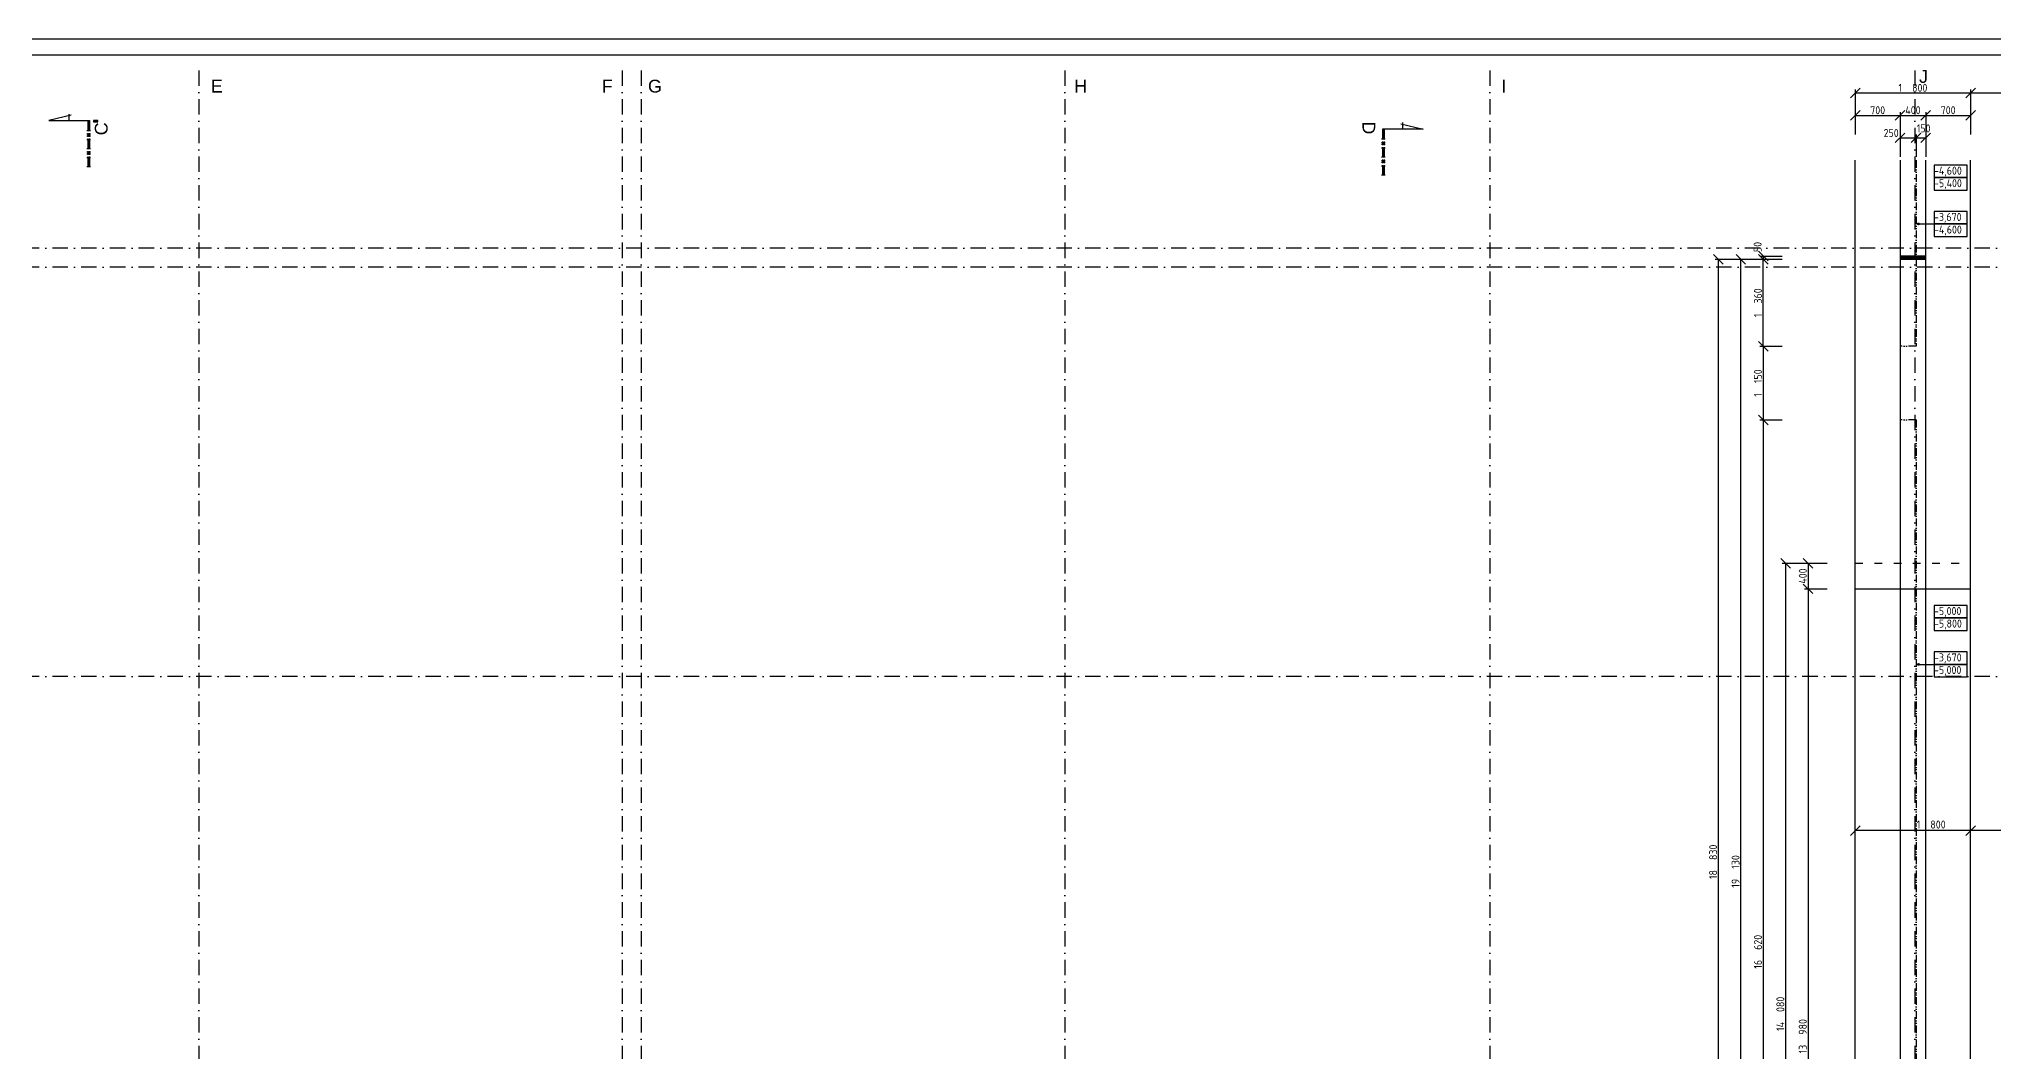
# Model space of a CAD drawing. Extents: x 4511820 to 5180432, y -1526536 to -944957.
# Drawn here: x 4998168 to 5028706, y -1478843 to -1463019 of the extents above; entities that cross this region are included whole.
import ezdxf

# ---------------------------------------------------------------- set-up
doc = ezdxf.new("R2010")
doc.units = 0
doc.header["$MEASUREMENT"] = 0
for name, pattern in [('ACAD_ISO03W100', [30, 12, -18]), ('ACAD_ISO12W100', [22, 12, -3, 0.5, -3, 0.5, -3]), ('BODKOCIARKOVANA_3', [5.6, 3, -1.3, 0, -1.3])]:
    doc.linetypes.add(name, pattern=pattern)
doc.layers.get('0').update_dxf_attribs({"linetype": 'CONTINUOUS'})
doc.layers.get('Defpoints').update_dxf_attribs({"color": 61, "linetype": 'CONTINUOUS'})
for name, color, linetype in [('KÓTY', 4, 'CONTINUOUS'), ('MÚRY', 1, 'CONTINUOUS'), ('osi', 253, 'CONTINUOUS'), ('TENKÁ', 7, 'CONTINUOUS'), ('ŠRAFY', 82, 'CONTINUOUS')]:
    doc.layers.add(name, color=color, linetype=linetype)
doc.styles.add('styl1', font='arial.ttf')
doc.styles.add('STYLE1', font='isocp.shx')
doc.dimstyles.new('STANDARD-50', dxfattribs={"dimtxt": 125, "dimasz": 150, "dimexe": 10, "dimexo": 200, "dimgap": 20, "dimtad": 1, "dimdsep": 46, "dimlunit": 6, "dimtxsty": 'STYLE1', "dimblk1": 'OBLIQUE', "dimblk2": 'OBLIQUE', "dimsah": 1, "dimcen": 2.5, "dimse1": 1, "dimse2": 1, "dimadec": 0, "dimazin": 0, "dimtfac": 1, "dimtmove": 1, "dimatfit": 3, "dimldrblk": 'OBLIQUE', "dimfxl": 1, "dimtolj": 1, "dimtzin": 0, "dimarcsym": 0})

# ---------------------------------------------------------------- blocks, each defined once
blk = doc.blocks.new('_OBLIQUE')
at = {"color": 0, "linetype": 'ByBlock'}
blk.add_line((-0.5, -0.5), (0.5, 0.5), dxfattribs=at)
blk = doc.blocks.new('*D43226')
at = {"layer": 'Defpoints', "color": 0}
for p in [(5026774, -1467818), (5025103, -1468968), (5026774, -1468968)]:
    blk.add_point(p, dxfattribs=at)
at = {"layer": 'KÓTY', "color": 0, "lineweight": -2}
blk.add_line((5025103, -1467818), (5025103, -1468968), dxfattribs=at)
at = {"layer": 'KÓTY', "color": 0, "linetype": 'ByBlock', "lineweight": -2, "xscale": 150, "yscale": 150, "zscale": 150}
for p, rotation in [((5025103, -1467818), 90), ((5025103, -1468968), 270)]:
    blk.add_blockref('_OBLIQUE', p, dxfattribs=dict(at, rotation=rotation))
at = {"layer": 'KÓTY', "color": 0, "insert": (5025020, -1468393), "char_height": 125, "attachment_point": 5, "rotation": 90, "style": 'STYLE1'}
blk.add_mtext('\\A1;1ﾠ150', dxfattribs=at)
blk = doc.blocks.new('*D43228')
at = {"layer": 'Defpoints', "color": 0}
for p in [(5025103, -1466458), (5027474, -1466458), (5027474, -1467818)]:
    blk.add_point(p, dxfattribs=at)
at = {"layer": 'KÓTY', "color": 0, "lineweight": -2}
blk.add_line((5025103, -1467818), (5025103, -1466458), dxfattribs=at)
at = {"layer": 'KÓTY', "color": 0, "linetype": 'ByBlock', "lineweight": -2, "xscale": 150, "yscale": 150, "zscale": 150}
for p, rotation in [((5025103, -1466458), 90), ((5025103, -1467818), 270)]:
    blk.add_blockref('_OBLIQUE', p, dxfattribs=dict(at, rotation=rotation))
at = {"layer": 'KÓTY', "color": 0, "insert": (5025020, -1467138), "char_height": 125, "attachment_point": 5, "rotation": 90, "style": 'STYLE1'}
blk.add_mtext('\\A1;1ﾠ360', dxfattribs=at)
blk = doc.blocks.new('*D43229')
at = {"layer": 'Defpoints', "color": 0}
for p in [(5027474, -1466408), (5025103, -1466458), (5027474, -1466458)]:
    blk.add_point(p, dxfattribs=at)
at = {"layer": 'KÓTY', "color": 0, "lineweight": -2}
blk.add_line((5025103, -1466408), (5025103, -1466458), dxfattribs=at)
at = {"layer": 'KÓTY', "color": 0, "linetype": 'ByBlock', "lineweight": -2, "xscale": 150, "yscale": 150, "zscale": 150}
for p, rotation in [((5025103, -1466408), 90), ((5025103, -1466458), 270)]:
    blk.add_blockref('_OBLIQUE', p, dxfattribs=dict(at, rotation=rotation))
at = {"layer": 'KÓTY', "color": 0, "insert": (5025014.5, -1466266.5), "char_height": 125, "attachment_point": 5, "rotation": 90, "style": 'STYLE1'}
blk.add_mtext('\\A1;50', dxfattribs=at)
blk = doc.blocks.new('*D43230')
at = {"layer": 'Defpoints', "color": 0}
for p in [(5027474, -1468968), (5025103, -1485588), (5027474, -1485588)]:
    blk.add_point(p, dxfattribs=at)
at = {"layer": 'KÓTY', "color": 0, "lineweight": -2}
blk.add_line((5025103, -1468968), (5025103, -1485588), dxfattribs=at)
at = {"layer": 'KÓTY', "color": 0, "linetype": 'ByBlock', "lineweight": -2, "xscale": 150, "yscale": 150, "zscale": 150}
for p, rotation in [((5025103, -1468968), 90), ((5025103, -1485588), 270)]:
    blk.add_blockref('_OBLIQUE', p, dxfattribs=dict(at, rotation=rotation))
at = {"layer": 'KÓTY', "color": 0, "insert": (5025020, -1477278), "char_height": 125, "attachment_point": 5, "rotation": 90, "style": 'STYLE1'}
blk.add_mtext('\\A1;16ﾠ620', dxfattribs=at)
blk = doc.blocks.new('*D43231')
at = {"layer": 'Defpoints', "color": 0}
for p in [(5024753, -1466458), (5027474, -1466458), (5027474, -1485588)]:
    blk.add_point(p, dxfattribs=at)
at = {"layer": 'KÓTY', "color": 0, "lineweight": -2}
blk.add_line((5024753, -1485588), (5024753, -1466458), dxfattribs=at)
at = {"layer": 'KÓTY', "color": 0, "linetype": 'ByBlock', "lineweight": -2, "xscale": 150, "yscale": 150, "zscale": 150}
for p, rotation in [((5024753, -1466458), 90), ((5024753, -1485588), 270)]:
    blk.add_blockref('_OBLIQUE', p, dxfattribs=dict(at, rotation=rotation))
at = {"layer": 'KÓTY', "color": 0, "insert": (5024670, -1476023), "char_height": 125, "attachment_point": 5, "rotation": 90, "style": 'STYLE1'}
blk.add_mtext('\\A1;19ﾠ130', dxfattribs=at)
blk = doc.blocks.new('*D43232')
at = {"layer": 'Defpoints', "color": 0}
for p in [(5024403, -1466458), (5027474, -1466458), (5026774, -1485288)]:
    blk.add_point(p, dxfattribs=at)
at = {"layer": 'KÓTY', "color": 0, "lineweight": -2}
blk.add_line((5024403, -1485288), (5024403, -1466458), dxfattribs=at)
at = {"layer": 'KÓTY', "color": 0, "linetype": 'ByBlock', "lineweight": -2, "xscale": 150, "yscale": 150, "zscale": 150}
for p, rotation in [((5024403, -1466458), 90), ((5024403, -1485288), 270)]:
    blk.add_blockref('_OBLIQUE', p, dxfattribs=dict(at, rotation=rotation))
at = {"layer": 'KÓTY', "color": 0, "insert": (5024320, -1475873), "char_height": 125, "attachment_point": 5, "rotation": 90, "style": 'STYLE1'}
blk.add_mtext('\\A1;18ﾠ830', dxfattribs=at)
blk = doc.blocks.new('*D43339')
at = {"layer": 'Defpoints', "color": 0}
for p in [(5028341, -1463862), (5028341, -1465171), (5030906, -1465171)]:
    blk.add_point(p, dxfattribs=at)
at = {"layer": 'KÓTY', "color": 0, "lineweight": -2}
blk.add_line((5030906, -1463862), (5028341, -1463862), dxfattribs=at)
at = {"layer": 'KÓTY', "color": 0, "linetype": 'ByBlock', "lineweight": -2, "xscale": 150, "yscale": 150, "zscale": 150, "rotation": 180}
blk.add_blockref('_OBLIQUE', (5028341, -1463862), dxfattribs=at)
at = {"layer": 'KÓTY', "color": 0, "linetype": 'ByBlock', "lineweight": -2, "xscale": 150, "yscale": 150, "zscale": 150}
blk.add_blockref('_OBLIQUE', (5030906, -1463862), dxfattribs=at)
at = {"layer": 'KÓTY', "color": 0, "insert": (5029623, -1463780), "char_height": 125, "attachment_point": 5, "style": 'STYLE1'}
blk.add_mtext('\\A1;2ﾠ565', dxfattribs=at)
blk = doc.blocks.new('*D43341')
at = {"layer": 'Defpoints', "color": 0}
for p in [(5026541, -1463862), (5026541, -1464991), (5028341, -1464991)]:
    blk.add_point(p, dxfattribs=at)
at = {"layer": 'KÓTY', "color": 0, "lineweight": -2}
blk.add_line((5028341, -1463862), (5026541, -1463862), dxfattribs=at)
at = {"layer": 'KÓTY', "color": 0, "linetype": 'ByBlock', "lineweight": -2, "xscale": 150, "yscale": 150, "zscale": 150, "rotation": 180}
blk.add_blockref('_OBLIQUE', (5026541, -1463862), dxfattribs=at)
at = {"layer": 'KÓTY', "color": 0, "linetype": 'ByBlock', "lineweight": -2, "xscale": 150, "yscale": 150, "zscale": 150}
blk.add_blockref('_OBLIQUE', (5028341, -1463862), dxfattribs=at)
at = {"layer": 'KÓTY', "color": 0, "insert": (5027441, -1463780), "char_height": 125, "attachment_point": 5, "style": 'STYLE1'}
blk.add_mtext('\\A1;1ﾠ800', dxfattribs=at)
blk = doc.blocks.new('*D43358')
at = {"layer": 'Defpoints', "color": 0}
for p in [(5027241, -1464212), (5026541, -1464911), (5027241, -1464911)]:
    blk.add_point(p, dxfattribs=at)
at = {"layer": 'KÓTY', "color": 0, "lineweight": -2}
blk.add_line((5026541, -1464212), (5027241, -1464212), dxfattribs=at)
at = {"layer": 'KÓTY', "color": 0, "linetype": 'ByBlock', "lineweight": -2, "xscale": 150, "yscale": 150, "zscale": 150, "rotation": 180}
blk.add_blockref('_OBLIQUE', (5026541, -1464212), dxfattribs=at)
at = {"layer": 'KÓTY', "color": 0, "linetype": 'ByBlock', "lineweight": -2, "xscale": 150, "yscale": 150, "zscale": 150}
blk.add_blockref('_OBLIQUE', (5027241, -1464212), dxfattribs=at)
at = {"layer": 'KÓTY', "color": 0, "insert": (5026891, -1464130), "char_height": 125, "attachment_point": 5, "style": 'STYLE1'}
blk.add_mtext('\\A1;700', dxfattribs=at)
blk = doc.blocks.new('*D43359')
at = {"layer": 'Defpoints', "color": 0}
for p in [(5027641, -1464212), (5027241, -1464911), (5027641, -1464911)]:
    blk.add_point(p, dxfattribs=at)
at = {"layer": 'KÓTY', "color": 0, "lineweight": -2}
blk.add_line((5027241, -1464212), (5027641, -1464212), dxfattribs=at)
at = {"layer": 'KÓTY', "color": 0, "linetype": 'ByBlock', "lineweight": -2, "xscale": 150, "yscale": 150, "zscale": 150, "rotation": 180}
blk.add_blockref('_OBLIQUE', (5027241, -1464212), dxfattribs=at)
at = {"layer": 'KÓTY', "color": 0, "linetype": 'ByBlock', "lineweight": -2, "xscale": 150, "yscale": 150, "zscale": 150}
blk.add_blockref('_OBLIQUE', (5027641, -1464212), dxfattribs=at)
at = {"layer": 'KÓTY', "color": 0, "insert": (5027441, -1464130), "char_height": 125, "attachment_point": 5, "style": 'STYLE1'}
blk.add_mtext('\\A1;400', dxfattribs=at)
blk = doc.blocks.new('*D43360')
at = {"layer": 'Defpoints', "color": 0}
for p in [(5028341, -1464212), (5027641, -1464911), (5028341, -1464911)]:
    blk.add_point(p, dxfattribs=at)
at = {"layer": 'KÓTY', "color": 0, "lineweight": -2}
blk.add_line((5027641, -1464212), (5028341, -1464212), dxfattribs=at)
at = {"layer": 'KÓTY', "color": 0, "linetype": 'ByBlock', "lineweight": -2, "xscale": 150, "yscale": 150, "zscale": 150, "rotation": 180}
blk.add_blockref('_OBLIQUE', (5027641, -1464212), dxfattribs=at)
at = {"layer": 'KÓTY', "color": 0, "linetype": 'ByBlock', "lineweight": -2, "xscale": 150, "yscale": 150, "zscale": 150}
blk.add_blockref('_OBLIQUE', (5028341, -1464212), dxfattribs=at)
at = {"layer": 'KÓTY', "color": 0, "insert": (5027991, -1464130), "char_height": 125, "attachment_point": 5, "style": 'STYLE1'}
blk.add_mtext('\\A1;700', dxfattribs=at)
blk = doc.blocks.new('*D43361')
at = {"layer": 'Defpoints', "color": 0}
for p in [(5027491, -1464562), (5027241, -1464911), (5027491, -1464911)]:
    blk.add_point(p, dxfattribs=at)
at = {"layer": 'KÓTY', "color": 0, "lineweight": -2}
blk.add_line((5027241, -1464562), (5027491, -1464562), dxfattribs=at)
at = {"layer": 'KÓTY', "color": 0, "linetype": 'ByBlock', "lineweight": -2, "xscale": 150, "yscale": 150, "zscale": 150, "rotation": 180}
blk.add_blockref('_OBLIQUE', (5027241, -1464562), dxfattribs=at)
at = {"layer": 'KÓTY', "color": 0, "linetype": 'ByBlock', "lineweight": -2, "xscale": 150, "yscale": 150, "zscale": 150}
blk.add_blockref('_OBLIQUE', (5027491, -1464562), dxfattribs=at)
at = {"layer": 'KÓTY', "color": 0, "insert": (5027101, -1464486), "char_height": 125, "attachment_point": 5, "style": 'STYLE1'}
blk.add_mtext('\\A1;250', dxfattribs=at)
blk = doc.blocks.new('*D43362')
at = {"layer": 'Defpoints', "color": 0}
for p in [(5027641, -1464562), (5027491, -1464911), (5027641, -1464911)]:
    blk.add_point(p, dxfattribs=at)
at = {"layer": 'KÓTY', "color": 0, "lineweight": -2}
blk.add_line((5027491, -1464562), (5027641, -1464562), dxfattribs=at)
at = {"layer": 'KÓTY', "color": 0, "linetype": 'ByBlock', "lineweight": -2, "xscale": 150, "yscale": 150, "zscale": 150, "rotation": 180}
blk.add_blockref('_OBLIQUE', (5027491, -1464562), dxfattribs=at)
at = {"layer": 'KÓTY', "color": 0, "linetype": 'ByBlock', "lineweight": -2, "xscale": 150, "yscale": 150, "zscale": 150}
blk.add_blockref('_OBLIQUE', (5027641, -1464562), dxfattribs=at)
at = {"layer": 'KÓTY', "color": 0, "insert": (5027608, -1464414), "char_height": 125, "attachment_point": 5, "style": 'STYLE1'}
blk.add_mtext('\\A1;150', dxfattribs=at)
blk = doc.blocks.new('*D43416')
at = {"layer": 'Defpoints', "color": 0}
for p in [(5028341, -1474021), (5030906, -1474021), (5028341, -1475386)]:
    blk.add_point(p, dxfattribs=at)
at = {"layer": 'KÓTY', "color": 0, "lineweight": -2}
blk.add_line((5030906, -1475386), (5028341, -1475386), dxfattribs=at)
at = {"layer": 'KÓTY', "color": 0, "linetype": 'ByBlock', "lineweight": -2, "xscale": 150, "yscale": 150, "zscale": 150, "rotation": 180}
blk.add_blockref('_OBLIQUE', (5028341, -1475386), dxfattribs=at)
at = {"layer": 'KÓTY', "color": 0, "linetype": 'ByBlock', "lineweight": -2, "xscale": 150, "yscale": 150, "zscale": 150}
blk.add_blockref('_OBLIQUE', (5030906, -1475386), dxfattribs=at)
at = {"layer": 'KÓTY', "color": 0, "insert": (5029609, -1475290), "char_height": 125, "attachment_point": 5, "style": 'STYLE1'}
blk.add_mtext('\\A1;2ﾠ565', dxfattribs=at)
blk = doc.blocks.new('*D43417')
at = {"layer": 'Defpoints', "color": 0}
for p in [(5026541, -1472821), (5028341, -1472821), (5026541, -1475386)]:
    blk.add_point(p, dxfattribs=at)
at = {"layer": 'KÓTY', "color": 0, "lineweight": -2}
blk.add_line((5028341, -1475386), (5026541, -1475386), dxfattribs=at)
at = {"layer": 'KÓTY', "color": 0, "linetype": 'ByBlock', "lineweight": -2, "xscale": 150, "yscale": 150, "zscale": 150, "rotation": 180}
blk.add_blockref('_OBLIQUE', (5026541, -1475386), dxfattribs=at)
at = {"layer": 'KÓTY', "color": 0, "linetype": 'ByBlock', "lineweight": -2, "xscale": 150, "yscale": 150, "zscale": 150}
blk.add_blockref('_OBLIQUE', (5028341, -1475386), dxfattribs=at)
at = {"layer": 'KÓTY', "color": 0, "insert": (5027726, -1475291), "char_height": 125, "attachment_point": 5, "style": 'STYLE1'}
blk.add_mtext('\\A1;1ﾠ800', dxfattribs=at)
blk = doc.blocks.new('*D43557')
at = {"layer": 'Defpoints', "color": 0}
for p in [(5026774, -1471208), (5025453, -1485288), (5026774, -1485288)]:
    blk.add_point(p, dxfattribs=at)
at = {"layer": 'KÓTY', "color": 0, "lineweight": -2}
blk.add_line((5025453, -1471208), (5025453, -1485288), dxfattribs=at)
at = {"layer": 'KÓTY', "color": 0, "linetype": 'ByBlock', "lineweight": -2, "xscale": 150, "yscale": 150, "zscale": 150}
for p, rotation in [((5025453, -1471208), 90), ((5025453, -1485288), 270)]:
    blk.add_blockref('_OBLIQUE', p, dxfattribs=dict(at, rotation=rotation))
at = {"layer": 'KÓTY', "color": 0, "insert": (5025370, -1478248), "char_height": 125, "attachment_point": 5, "rotation": 90, "style": 'STYLE1'}
blk.add_mtext('\\A1;14ﾠ080', dxfattribs=at)
blk = doc.blocks.new('*D43558')
at = {"layer": 'Defpoints', "color": 0}
for p in [(5026774, -1471608), (5025803, -1485588), (5026774, -1485588)]:
    blk.add_point(p, dxfattribs=at)
at = {"layer": 'KÓTY', "color": 0, "lineweight": -2}
blk.add_line((5025803, -1471608), (5025803, -1485588), dxfattribs=at)
at = {"layer": 'KÓTY', "color": 0, "linetype": 'ByBlock', "lineweight": -2, "xscale": 150, "yscale": 150, "zscale": 150}
for p, rotation in [((5025803, -1471608), 90), ((5025803, -1485588), 270)]:
    blk.add_blockref('_OBLIQUE', p, dxfattribs=dict(at, rotation=rotation))
at = {"layer": 'KÓTY', "color": 0, "insert": (5025720, -1478598), "char_height": 125, "attachment_point": 5, "rotation": 90, "style": 'STYLE1'}
blk.add_mtext('\\A1;13ﾠ980', dxfattribs=at)
blk = doc.blocks.new('*D43565')
at = {"layer": 'Defpoints', "color": 0}
for p in [(5026774, -1471208), (5025803, -1471608), (5026774, -1471608)]:
    blk.add_point(p, dxfattribs=at)
at = {"layer": 'KÓTY', "color": 0, "lineweight": -2}
blk.add_line((5025803, -1471208), (5025803, -1471608), dxfattribs=at)
at = {"layer": 'KÓTY', "color": 0, "linetype": 'ByBlock', "lineweight": -2, "xscale": 150, "yscale": 150, "zscale": 150}
for p, rotation in [((5025803, -1471208), 90), ((5025803, -1471608), 270)]:
    blk.add_blockref('_OBLIQUE', p, dxfattribs=dict(at, rotation=rotation))
at = {"layer": 'KÓTY', "color": 0, "insert": (5025720.5, -1471408), "char_height": 125, "attachment_point": 5, "rotation": 90, "style": 'STYLE1'}
blk.add_mtext('\\A1;400', dxfattribs=at)

msp = doc.modelspace()

# ---------------------------------------------------------------- hatches: boundary and pattern name
at = {"layer": 'KÓTY', "ltscale": 0.25}
for points in [[(5027530.5, -1465922.25, -1), (5027530.5, -1465892.25, -1)], [(5027530.5, -1472802.75, -1), (5027530.5, -1472772.75, -1)]]:
    msp.add_hatch(color=256, dxfattribs=at).paths.add_polyline_path(points)
at = {"layer": 'TENKÁ'}
h = msp.add_hatch(color=256, dxfattribs=at)
h.dxf.hatch_style = 1
h.paths.add_polyline_path([(4998955.125, -1464446.491), (4998955.125, -1464292.866), (4998929.25, -1464292.866), (4998929.25, -1464446.491)])
h = msp.add_hatch(color=256, dxfattribs=at)
h.dxf.hatch_style = 1
h.paths.add_polyline_path([(4998955.125, -1464446.491), (4998955.125, -1464292.866), (4998929.25, -1464292.866), (4998929.25, -1464446.491)])
h = msp.add_hatch(color=256, dxfattribs=at)
h.dxf.hatch_style = 1
h.paths.add_polyline_path([(4999020, -1464312.241), (4999083.625, -1464312.241), (4999083.625, -1464288.616), (4999020, -1464288.616)])
h = msp.add_hatch(color=256, dxfattribs=at)
h.dxf.hatch_style = 1
h.paths.add_polyline_path([(4999020, -1464312.241), (4999083.625, -1464312.241), (4999083.625, -1464288.616), (4999020, -1464288.616)])
h = msp.add_hatch(color=256, dxfattribs=at)
h.dxf.hatch_style = 1
h.paths.add_polyline_path([(4998955.125, -1464501.366), (4998929.25, -1464501.366), (4998929.25, -1464531.616), (4998955.125, -1464531.616)])
h = msp.add_hatch(color=256, dxfattribs=at)
h.dxf.hatch_style = 1
h.paths.add_polyline_path([(4998955.125, -1464501.366), (4998929.25, -1464501.366), (4998929.25, -1464531.616), (4998955.125, -1464531.616)])
h = msp.add_hatch(color=256, dxfattribs=at)
h.dxf.hatch_style = 1
h.paths.add_polyline_path([(4998955.125, -1464727.616), (4998955.125, -1464586.491), (4998929.25, -1464586.491), (4998929.25, -1464727.616)])
h = msp.add_hatch(color=256, dxfattribs=at)
h.dxf.hatch_style = 1
h.paths.add_polyline_path([(4998955.125, -1464727.616), (4998955.125, -1464586.491), (4998929.25, -1464586.491), (4998929.25, -1464727.616)])
h = msp.add_hatch(color=256, dxfattribs=at)
h.dxf.hatch_style = 1
h.paths.add_polyline_path([(5019182.125, -1464577.491), (5019182.125, -1464423.866), (5019156.25, -1464423.866), (5019156.25, -1464577.491)])
h = msp.add_hatch(color=256, dxfattribs=at)
h.dxf.hatch_style = 1
h.paths.add_polyline_path([(4998955.125, -1464782.491), (4998929.25, -1464782.491), (4998929.25, -1464812.741), (4998955.125, -1464812.741)])
h = msp.add_hatch(color=256, dxfattribs=at)
h.dxf.hatch_style = 1
h.paths.add_polyline_path([(4998955.125, -1464782.491), (4998929.25, -1464782.491), (4998929.25, -1464812.741), (4998955.125, -1464812.741)])
h = msp.add_hatch(color=256, dxfattribs=at)
h.dxf.hatch_style = 1
h.paths.add_polyline_path([(4998955.125, -1464867.616), (4998929.25, -1464867.616), (4998929.25, -1465008.741), (4998955.125, -1465008.741)])
h = msp.add_hatch(color=256, dxfattribs=at)
h.dxf.hatch_style = 1
h.paths.add_polyline_path([(4998955.125, -1464867.616), (4998929.25, -1464867.616), (4998929.25, -1465008.741), (4998955.125, -1465008.741)])
h = msp.add_hatch(color=256, dxfattribs=at)
h.dxf.hatch_style = 1
h.paths.add_polyline_path([(5019182.125, -1464632.366), (5019156.25, -1464632.366), (5019156.25, -1464662.616), (5019182.125, -1464662.616)])
h = msp.add_hatch(color=256, dxfattribs=at)
h.dxf.hatch_style = 1
h.paths.add_polyline_path([(5019182.125, -1464858.616), (5019182.125, -1464717.491), (5019156.25, -1464717.491), (5019156.25, -1464858.616)])
h = msp.add_hatch(color=256, dxfattribs=at)
h.dxf.hatch_style = 1
h.paths.add_polyline_path([(5019182.125, -1464913.491), (5019156.25, -1464913.491), (5019156.25, -1464943.741), (5019182.125, -1464943.741)])
h = msp.add_hatch(color=256, dxfattribs=at)
h.dxf.hatch_style = 1
h.paths.add_polyline_path([(5019182.125, -1464998.616), (5019156.25, -1464998.616), (5019156.25, -1465139.741), (5019182.125, -1465139.741)])

# ---------------------------------------------------------------- linework, layer by layer
at = {"layer": 'KÓTY'}
for p, q in [((5026541, -1463809.097), (5026541, -1464159.097)), ((5028341, -1463809.097), (5028341, -1464159.097)), ((5026541, -1464159.097), (5026541, -1464509.097)), ((5027241, -1464159.097), (5027241, -1464509.097)), ((5027641, -1464159.097), (5027641, -1464509.097)), ((5028341, -1464159.097), (5028341, -1464509.097)), ((5027241, -1464509.097), (5027241, -1464859.097)), ((5027491, -1464509.097), (5027491, -1464859.097)), ((5027641, -1464509.097), (5027641, -1464859.097)), ((5027515.5, -1465907.25), (5027771.684, -1465907.25)), ((5025049.597, -1466408), (5025399.597, -1466408)), ((5024349.597, -1466458), (5024699.597, -1466458)), ((5024699.597, -1466458), (5025049.597, -1466458)), ((5025049.597, -1466458), (5025399.597, -1466458)), ((5025049.597, -1467818), (5025399.597, -1467818)), ((5025049.597, -1468968), (5025399.597, -1468968)), ((5025399.597, -1471208), (5025749.597, -1471208)), ((5025749.597, -1471208), (5026099.597, -1471208)), ((5025749.597, -1471608), (5026099.597, -1471608)), ((5027515.5, -1472787.75), (5027771.684, -1472787.75))]:
    msp.add_line(p, q, dxfattribs=at)
at = {"layer": 'KÓTY', "ltscale": 0.25}
for centre in [(5027530.5, -1465907.25), (5027530.5, -1472787.75)]:
    msp.add_circle(centre, 15, dxfattribs=at)
at = {"layer": 'MÚRY', "linetype": 'Continuous', "lineweight": 30}
for p, q in [((5026541, -1485288), (5026541, -1464910.809)), ((5028341, -1498668), (5028341, -1464910.809))]:
    msp.add_line(p, q, dxfattribs=at)
at = {"layer": 'MÚRY', "linetype": 'ACAD_ISO03W100', "lineweight": 30, "ltscale": 10}
msp.add_line((5026541, -1471208), (5028341, -1471208), dxfattribs=at)
at = {"layer": 'osi', "linetype": 'BODKOCIARKOVANA_3', "ltscale": 80}
for p, q in [((5000661, -1463510.809), (5000661, -1502135.094)), ((5007276, -1463510.809), (5007276, -1502135.094)), ((5007576, -1463510.809), (5007576, -1502135.094)), ((5014191, -1463510.809), (5014191, -1502135.094)), ((5020831, -1463510.809), (5020831, -1502135.094)), ((5027471, -1463510.809), (5027471, -1502135.094)), ((5043429.122, -1466283), (4978440.258, -1466283)), ((5043429.122, -1466583), (4978440.258, -1466583)), ((5043429.122, -1472978), (4978440.258, -1472978))]:
    msp.add_line(p, q, dxfattribs=at)
at = {"layer": 'TENKÁ', "color": 7}
for p, q in [((5054537, -1463018.96), (4977914.533, -1463018.96)), ((5054287, -1463268.96), (4978164.533, -1463268.96))]:
    msp.add_line(p, q, dxfattribs=at)
at = {"layer": 'TENKÁ'}
for p, q in [((4998668.75, -1464209.741), (4998320.125, -1464292.866)), ((4998668.75, -1464209.741), (4998320.125, -1464292.866)), ((4998320.125, -1464292.866), (4998955.125, -1464292.866)), ((4998320.125, -1464292.866), (4998955.125, -1464292.866)), ((4998637.625, -1464292.866), (4998637.625, -1464189.616)), ((4998637.625, -1464292.866), (4998637.625, -1464189.616)), ((4998929.25, -1464292.866), (4998929.25, -1464458.991)), ((4998929.25, -1464292.866), (4998929.25, -1464458.991)), ((4998955.125, -1464292.866), (4998955.125, -1464458.991)), ((4998955.125, -1464292.866), (4998955.125, -1464458.991)), ((4998913, -1464446.491), (4998970, -1464446.491)), ((4998913, -1464446.491), (4998970, -1464446.491)), ((4998913, -1464501.366), (4998970, -1464501.366)), ((4998913, -1464501.366), (4998970, -1464501.366)), ((4998913, -1464531.616), (4998970, -1464531.616)), ((4998913, -1464531.616), (4998970, -1464531.616)), ((4998913, -1464586.491), (4998970, -1464586.491)), ((4998913, -1464586.491), (4998970, -1464586.491)), ((4998929.25, -1464488.866), (4998929.25, -1464544.116)), ((4998929.25, -1464488.866), (4998929.25, -1464544.116)), ((4998929.25, -1464573.991), (4998929.25, -1464740.116)), ((4998929.25, -1464573.991), (4998929.25, -1464740.116)), ((4998955.125, -1464488.866), (4998955.125, -1464544.116)), ((4998955.125, -1464488.866), (4998955.125, -1464544.116)), ((4998955.125, -1464573.991), (4998955.125, -1464740.116)), ((4998955.125, -1464573.991), (4998955.125, -1464740.116)), ((5019140, -1464577.491), (5019197, -1464577.491)), ((5019789.875, -1464423.866), (5019154.875, -1464423.866)), ((5019156.25, -1464423.866), (5019156.25, -1464589.991)), ((5019182.125, -1464423.866), (5019182.125, -1464589.991)), ((5019441.25, -1464340.741), (5019789.875, -1464423.866)), ((5019472.375, -1464423.866), (5019472.375, -1464320.616)), ((4998913, -1464727.616), (4998970, -1464727.616)), ((4998913, -1464727.616), (4998970, -1464727.616)), ((4998913, -1464782.491), (4998970, -1464782.491)), ((4998913, -1464782.491), (4998970, -1464782.491)), ((4998913, -1464812.741), (4998970, -1464812.741)), ((4998913, -1464812.741), (4998970, -1464812.741)), ((4998913, -1464867.616), (4998970, -1464867.616)), ((4998913, -1464867.616), (4998970, -1464867.616)), ((4998929.25, -1464769.991), (4998929.25, -1464825.241)), ((4998929.25, -1464769.991), (4998929.25, -1464825.241)), ((4998929.25, -1464855.116), (4998929.25, -1465021.241)), ((4998929.25, -1464855.116), (4998929.25, -1465021.241)), ((4998955.125, -1464769.991), (4998955.125, -1464825.241)), ((4998955.125, -1464769.991), (4998955.125, -1464825.241)), ((4998955.125, -1464855.116), (4998955.125, -1465021.241)), ((4998955.125, -1464855.116), (4998955.125, -1465021.241)), ((5019140, -1464632.366), (5019197, -1464632.366)), ((5019140, -1464662.616), (5019197, -1464662.616)), ((5019140, -1464717.491), (5019197, -1464717.491)), ((5019140, -1464858.616), (5019197, -1464858.616)), ((5019156.25, -1464619.866), (5019156.25, -1464675.116)), ((5019156.25, -1464704.991), (5019156.25, -1464871.116)), ((5019156.25, -1464900.991), (5019156.25, -1464956.241)), ((5019182.125, -1464619.866), (5019182.125, -1464675.116)), ((5019182.125, -1464704.991), (5019182.125, -1464871.116)), ((5019182.125, -1464900.991), (5019182.125, -1464956.241)), ((4998913, -1465008.741), (4998970, -1465008.741)), ((4998913, -1465008.741), (4998970, -1465008.741)), ((5019140, -1464913.491), (5019197, -1464913.491)), ((5019140, -1464943.741), (5019197, -1464943.741)), ((5019140, -1464998.616), (5019197, -1464998.616)), ((5019140, -1465139.741), (5019197, -1465139.741)), ((5019156.25, -1464986.116), (5019156.25, -1465152.241)), ((5019182.125, -1464986.116), (5019182.125, -1465152.241)), ((5027241, -1464910.809), (5027241, -1485588)), ((5027641, -1485768), (5027641, -1464910.809)), ((5026541, -1471608), (5028341, -1471608))]:
    msp.add_line(p, q, dxfattribs=at)
at = {"layer": 'TENKÁ', "color": 40, "linetype": 'ACAD_ISO12W100', "ltscale": 10}
for p, q in [((5027491, -1464910.809), (5027491, -1467818)), ((5027491, -1467818), (5027241, -1467818)), ((5027491, -1468968), (5027241, -1468968)), ((5027491, -1468968), (5027491, -1494718))]:
    msp.add_line(p, q, dxfattribs=at)
at = {"layer": 'TENKÁ', "linetype": 'Continuous', "lineweight": 25}
for p, q in [((5027491, -1466408), (5027241, -1466408)), ((5027241, -1466408), (5027641, -1466408)), ((5027641, -1466408), (5027491, -1466408)), ((5027491, -1466458), (5027241, -1466458)), ((5027241, -1466458), (5027641, -1466458)), ((5027641, -1466458), (5027491, -1466458))]:
    msp.add_line(p, q, dxfattribs=at)
at = {"layer": 'TENKÁ'}
msp.add_lwpolyline([(4999020, -1464288.616), (4999020, -1464312.241), (4999083.625, -1464312.241), (4999083.625, -1464288.616)], close=True, dxfattribs=at)
msp.add_lwpolyline([(4999020, -1464288.616), (4999020, -1464312.241), (4999083.625, -1464312.241), (4999083.625, -1464288.616)], close=True, dxfattribs=at)
at = {"layer": 'TENKÁ', "ltscale": 0.25}
for points in [[(5028286.316, -1465182.802), (5028286.316, -1464986.552), (5027771.684, -1464986.552), (5027771.684, -1465182.802)], [(5028286.316, -1465379.052), (5028286.316, -1465182.802), (5027771.684, -1465182.802), (5027771.684, -1465379.052)], [(5028286.316, -1465907.25), (5028286.316, -1465711), (5027771.684, -1465711), (5027771.684, -1465907.25)], [(5028286.316, -1466103.5), (5028286.316, -1465907.25), (5027771.684, -1465907.25), (5027771.684, -1466103.5)], [(5028286.316, -1472063.302), (5028286.316, -1471867.052), (5027771.684, -1471867.052), (5027771.684, -1472063.302)], [(5028286.316, -1472259.552), (5028286.316, -1472063.302), (5027771.684, -1472063.302), (5027771.684, -1472259.552)], [(5028286.316, -1472787.75), (5028286.316, -1472591.5), (5027771.684, -1472591.5), (5027771.684, -1472787.75)], [(5028286.316, -1472984), (5028286.316, -1472787.75), (5027771.684, -1472787.75), (5027771.684, -1472984)]]:
    msp.add_lwpolyline(points, close=True, dxfattribs=at)
at = {"layer": 'ŠRAFY'}
for points in [[(5027457.914, -1466411.001, 0.503263342), (5027450.55, -1466420.637), (5027457.512, -1466444.854, -1.328013808), (5027443, -1466444.854), (5027449.962, -1466420.637, 1.328013808), (5027435.449, -1466420.637), (5027442.412, -1466444.854, -1.328013808), (5027427.899, -1466444.854), (5027434.861, -1466420.637, 1.328013808), (5027420.348, -1466420.637), (5027427.311, -1466444.854, -1.328013808), (5027412.798, -1466444.854), (5027419.76, -1466420.637, 1.328013808), (5027405.248, -1466420.637), (5027412.21, -1466444.854, -1.328013808), (5027397.697, -1466444.854), (5027404.66, -1466420.637, 1.328013808), (5027390.147, -1466420.637), (5027397.109, -1466444.854, -1.328013808), (5027382.596, -1466444.854), (5027389.559, -1466420.637, 1.328013808), (5027375.046, -1466420.637), (5027382.008, -1466444.854, -1.328013808), (5027367.496, -1466444.854), (5027374.458, -1466420.637, 1.328013808), (5027359.945, -1466420.637), (5027366.908, -1466444.854, -1.328013808), (5027352.395, -1466444.854), (5027359.357, -1466420.637, 1.328013808), (5027344.844, -1466420.637), (5027351.807, -1466444.854, -1.328013808), (5027337.294, -1466444.854), (5027344.256, -1466420.637, 1.328013808), (5027329.744, -1466420.637), (5027336.706, -1466444.854, -1.328013808), (5027322.193, -1466444.854), (5027329.156, -1466420.637, 1.328013808), (5027314.643, -1466420.637), (5027321.605, -1466444.854, -1.328013808), (5027307.092, -1466444.854), (5027314.055, -1466420.637, 1.328013808), (5027299.542, -1466420.637), (5027306.504, -1466444.854, -1.328013808), (5027291.992, -1466444.854), (5027298.954, -1466420.637, 1.328013808), (5027284.441, -1466420.637), (5027291.404, -1466444.854, -1.328013808), (5027276.891, -1466444.854), (5027283.853, -1466420.637, 1.328013808), (5027269.34, -1466420.637), (5027276.303, -1466444.854, -1.328013808), (5027261.79, -1466444.854), (5027268.752, -1466420.637, 1.328013808), (5027254.24, -1466420.637), (5027261.202, -1466444.854, -1.328013808), (5027246.689, -1466444.854), (5027253.652, -1466420.637, 0.716227228), (5027241.914, -1466412.474, 0.716227228)], [(5027641, -1466411.265, 0.584789195), (5027631.76, -1466420.637), (5027638.722, -1466444.854, -1.328013808), (5027624.209, -1466444.854), (5027631.172, -1466420.637, 1.328013808), (5027616.659, -1466420.637), (5027623.621, -1466444.854, -1.328013808), (5027609.108, -1466444.854), (5027616.071, -1466420.637, 1.328013808), (5027601.558, -1466420.637), (5027608.52, -1466444.854, -1.328013808), (5027594.008, -1466444.854), (5027600.97, -1466420.637, 1.328013808), (5027586.457, -1466420.637), (5027593.42, -1466444.854, -1.328013808), (5027578.907, -1466444.854), (5027585.869, -1466420.637, 1.328013808), (5027571.356, -1466420.637), (5027578.319, -1466444.854, -1.328013808), (5027563.806, -1466444.854), (5027570.768, -1466420.637, 1.328013808), (5027556.256, -1466420.637), (5027563.218, -1466444.854, -1.328013808), (5027548.705, -1466444.854), (5027555.668, -1466420.637, 1.328013808), (5027541.155, -1466420.637), (5027548.117, -1466444.854, -1.328013808), (5027533.604, -1466444.854), (5027540.567, -1466420.637, 1.328013808), (5027526.054, -1466420.637), (5027533.016, -1466444.854, -1.328013808), (5027518.504, -1466444.854), (5027525.466, -1466420.637, 1.328013808), (5027510.953, -1466420.637), (5027517.916, -1466444.854, -1.328013808), (5027503.403, -1466444.854), (5027510.365, -1466420.637, 1.328013808), (5027495.852, -1466420.637), (5027502.815, -1466444.854, -1.328013808), (5027488.302, -1466444.854), (5027495.264, -1466420.637, 1.328013808), (5027480.752, -1466420.637), (5027487.714, -1466444.854, -1.328013808), (5027473.201, -1466444.854), (5027480.164, -1466420.637, 1.328013808), (5027465.651, -1466420.637), (5027472.613, -1466444.854, -1.328013808), (5027458.1, -1466444.854), (5027465.063, -1466420.637, 0.716227228), (5027453.325, -1466412.474, 0.716227228)]]:
    msp.add_lwpolyline(points, format="xyb", dxfattribs=at).dxf.unprotected_set("ltscale", 0)

# ---------------------------------------------------------------- texts
at = {"layer": 'TENKÁ', "ltscale": 0.25}
for s, height, style, p in [('E', 200, 'styl1', (5000849.554, -1463853.645)), ('F', 200, 'styl1', (5006958.554, -1463853.645)), ('G', 200, 'styl1', (5007680.054, -1463853.645)), ('H', 200, 'styl1', (5014340.054, -1463853.645)), ('I', 200, 'styl1', (5021010.054, -1463853.645)), ('J', 200, 'styl1', (5027536.554, -1463702.865)), ('-4,600', 125, 'STYLE1', (5027770.573, -1465136.753)), ('-5,400', 125, 'STYLE1', (5027770.573, -1465333.003)), ('-3,670', 125, 'STYLE1', (5027770.573, -1465861.201)), ('-4,600', 125, 'STYLE1', (5027770.573, -1466057.451)), ('-5,000', 125, 'STYLE1', (5027770.573, -1472017.253)), ('-5,800', 125, 'STYLE1', (5027770.573, -1472213.503)), ('-3,670', 125, 'STYLE1', (5027770.573, -1472741.701)), ('-5,000', 125, 'STYLE1', (5027770.573, -1472937.951))]:
    msp.add_text(s, height=height, dxfattribs=dict(at, style=style)).set_placement(p)
at = {"layer": 'TENKÁ', "ltscale": 0.25, "style": 'styl1'}
for s, rotation, p in [('C', 90, (4999238.442, -1464522.102)), ('C', 90, (4999238.442, -1464522.102)), ('D', 270, (5018841.683, -1464305.129))]:
    msp.add_text(s, height=200, rotation=rotation, dxfattribs=at).set_placement(p)

# ---------------------------------------------------------------- dimensions: what is measured, and where the dimension line sits
at = {"layer": 'KÓTY'}
dim = msp.add_aligned_dim(p1=(5028341, -1464991), p2=(5026541, -1464991), distance=-1128.5, dimstyle='STANDARD-50', override={"dimtxsty": 'STYLE1', "dimldrblk": 'OBLIQUE'}, dxfattribs=at)
dim.commit()
dim.dimension.update_dxf_attribs({"geometry": '*D43341', "text_midpoint": (5027441, -1463779.957)})
for base, p1, p2, picture, middle in [((5028341, -1463862.5), (5030906, -1465170.5), (5028341, -1465170.5), '*D43339', (5029623.5, -1463779.957)), ((5027241, -1464212.5), (5026541, -1464910.809), (5027241, -1464910.809), '*D43358', (5026891, -1464130)), ((5027641, -1464212.5), (5027241, -1464910.809), (5027641, -1464910.809), '*D43359', (5027441, -1464130)), ((5028341, -1464212.5), (5027641, -1464910.809), (5028341, -1464910.809), '*D43360', (5027991, -1464130))]:
    dim = msp.add_linear_dim(base=base, p1=p1, p2=p2, dimstyle='STANDARD-50', override={"dimtxsty": 'STYLE1', "dimldrblk": 'OBLIQUE'}, dxfattribs=at)
    dim.commit()
    dim.dimension.update_dxf_attribs({"geometry": picture, "text_midpoint": middle})
for base, p1, p2, picture, middle in [((5027491, -1464562.5), (5027241, -1464910.809), (5027491, -1464910.809), '*D43361', (5027101, -1464569)), ((5027641, -1464562.5), (5027491, -1464910.809), (5027641, -1464910.809), '*D43362', (5027607.5, -1464497)), ((5026541, -1475386), (5028341, -1472821.5), (5026541, -1472821.5), '*D43417', (5027726, -1475373.5)), ((5028341, -1475386), (5030906, -1474021.5), (5028341, -1474021.5), '*D43416', (5029608.5, -1475372.5))]:
    dim = msp.add_linear_dim(base=base, p1=p1, p2=p2, dimstyle='STANDARD-50', override={"dimtxsty": 'STYLE1', "dimldrblk": 'OBLIQUE'}, dxfattribs=at)
    dim.commit()
    dim.dimension.update_dxf_attribs({"geometry": picture, "text_midpoint": middle, "dimtype": 160})
dim = msp.add_linear_dim(base=(5024403, -1466458), p1=(5026774, -1485288), p2=(5027474, -1466458), angle=90, dimstyle='STANDARD-50', dxfattribs=at)
dim.commit()
dim.dimension.update_dxf_attribs({"geometry": '*D43232', "text_midpoint": (5024320.457, -1475873)})
for base, p1, p2, picture, middle in [((5024753, -1466458), (5027474, -1485588), (5027474, -1466458), '*D43231', (5024670.457, -1476023)), ((5025103, -1466458), (5027474, -1467818), (5027474, -1466458), '*D43228', (5025020.457, -1467138)), ((5025103, -1468968), (5026774, -1467818), (5026774, -1468968), '*D43226', (5025020.457, -1468393)), ((5025103, -1485588), (5027474, -1468968), (5027474, -1485588), '*D43230', (5025020.457, -1477278)), ((5025453, -1485288), (5026774, -1471208), (5026774, -1485288), '*D43557', (5025370.457, -1478248)), ((5025803, -1471608), (5026774, -1471208), (5026774, -1471608), '*D43565', (5025720.5, -1471408)), ((5025803, -1485588), (5026774, -1471608), (5026774, -1485588), '*D43558', (5025720.457, -1478598))]:
    dim = msp.add_linear_dim(base=base, p1=p1, p2=p2, angle=90, dimstyle='STANDARD-50', override={"dimtxsty": 'STYLE1', "dimldrblk": 'OBLIQUE'}, dxfattribs=at)
    dim.commit()
    dim.dimension.update_dxf_attribs({"geometry": picture, "text_midpoint": middle})
dim = msp.add_linear_dim(base=(5025103, -1466458), p1=(5027474, -1466408), p2=(5027474, -1466458), angle=90, dimstyle='STANDARD-50', override={"dimtxsty": 'STYLE1', "dimldrblk": 'OBLIQUE'}, dxfattribs=at)
dim.commit()
dim.dimension.update_dxf_attribs({"geometry": '*D43229', "text_midpoint": (5025097, -1466266.5), "dimtype": 160})

doc.saveas('drawing.dxf')
